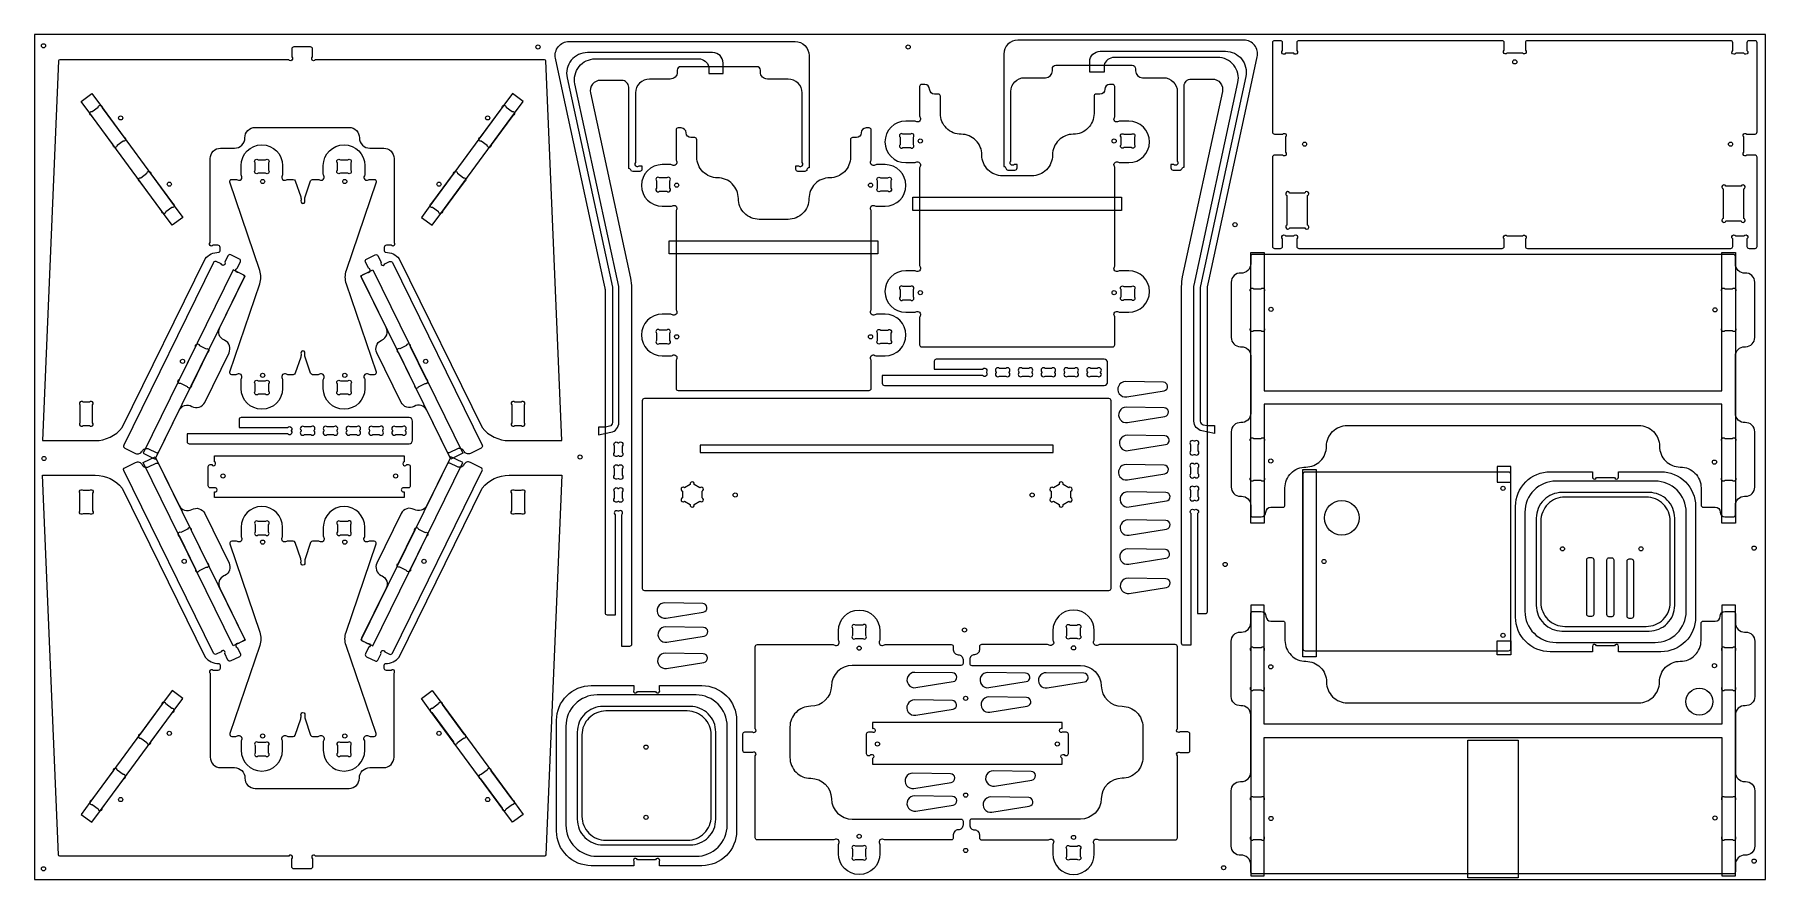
# Model space of a CAD drawing. Header units: millimetres. Extents: x 0 to 2500, y 0 to 1220.
import ezdxf

# ---------------------------------------------------------------- set-up
doc = ezdxf.new("R2010")
doc.units = ezdxf.units.MM
doc.header["$MEASUREMENT"] = 0
for name, color, linetype, true_color in [('pin', 6, 'Continuous', 0xff00ff), ('Pocketing_19mm', 7, 'Continuous', 0x07ff99), ('Pocketing_9mm', 5, 'Continuous', 0x0000ff), ('Profile Inside', 30, 'Continuous', 0xff7f00), ('Profile outside', 7, 'Continuous', 0x000000)]:
    doc.layers.add(name, color=color, linetype=linetype, true_color=true_color)
doc.layers.add('Stock(2500x1250)', color=1, linetype='Continuous', lineweight=0, true_color=0xff0000)

msp = doc.modelspace()

# ---------------------------------------------------------------- linework, layer by layer
at = {"layer": 'pin'}
for centre in [(12.8, 1203.9), (727.2, 1202.2), (1261.8, 1202.2), (2138, 1180.6), (124.2, 1099.7), (654.4, 1099.7), (1279.3, 1066.4), (1559.3, 1066.4), (1834.4, 1061.8), (2449.7, 1061.8), (194.5, 1004), (329.3, 1007.9), (448, 1007.9), (584.1, 1004), (927.5, 1002.6), (1207.5, 1002.6), (1733.9, 945.5), (1279.3, 847.4), (1559.3, 847.4), (1785.8, 823.2), (2427.3, 822.5), (927.5, 783.6), (1207.5, 783.6), (213.7, 748.1), (564.9, 748.1), (329.3, 727.9), (448, 727.9), (13.6, 607.8), (787.9, 610), (1785.6, 604.2), (2426.4, 602.6), (272, 582.6), (521.4, 582.6), (1012, 555.1), (1440.9, 555.1), (2121, 564.8), (329.3, 487.1), (448, 487.1), (2206.9, 477.4), (2320.4, 477.4), (2483.7, 478.4), (216.1, 459.3), (562.5, 459.3), (1719.7, 454.8), (1862.5, 459.1), (1343.2, 360.2), (2121, 352.4), (1191, 333.9), (1500.7, 334.3), (1785.6, 307), (2426.4, 308.6), (1344.8, 261.5), (194.5, 211), (329.3, 207.1), (448, 207.1), (584.1, 211), (883.2, 191), (1217.4, 195.6), (1477.2, 195.6), (124.2, 115.3), (654.4, 115.3), (1344.8, 121.7), (883.2, 89.5), (1785.8, 88), (2427.3, 88.7), (1191, 62.2), (1500.7, 60.6), (1344.8, 41.8), (2483.7, 26.4), (12.8, 15.3), (1717.5, 16.8)]:
    msp.add_circle(centre, 3, dxfattribs=at)
at = {"layer": 'Pocketing_19mm', "linetype": 'Continuous', "lineweight": 15}
for points in [[(91.7, 1115.4, -1), (97.6, 1114.5), (128.9, 1072, -1), (128, 1066.1), (119.3, 1059.7, -1), (113.4, 1060.6), (82.1, 1103.1, -1), (83, 1109)], [(677.8, 1117.9, -0.414214), (681.2, 1115.4), (689.9, 1109, -1), (690.8, 1103.1), (659.5, 1060.6, -1), (653.6, 1059.7), (644.9, 1066.1, -1), (644, 1072), (675.3, 1114.5, -0.414214)], [(1269.3, 1071.8, 1), (1265, 1076.1), (1254.3, 1076.1, 1), (1250, 1071.8), (1250, 1061, 1), (1254.3, 1056.8), (1265, 1056.8, 1), (1269.3, 1061)], [(1569.3, 1061), (1569.3, 1071.8, -1), (1573.5, 1076.1), (1584.3, 1076.1, -1), (1588.5, 1071.8), (1588.5, 1061, -1), (1584.3, 1056.8), (1573.5, 1056.8, -1)], [(337.9, 1034.9), (337.9, 1024.1, -1), (333.6, 1019.9), (322.9, 1019.9, -1), (318.6, 1024.1), (318.6, 1034.9, -1), (322.9, 1039.1), (333.6, 1039.1, -1)], [(452.3, 1019.9), (441.6, 1019.9, -1), (437.3, 1024.1), (437.3, 1034.9, -1), (441.6, 1039.1), (452.3, 1039.1, -1), (456.6, 1034.9), (456.6, 1024.1, -1)], [(189.7, 964, -1), (183.7, 965), (152.5, 1007.5, -1), (153.4, 1013.4), (162, 1019.8, -1), (168, 1018.9), (199.2, 976.4, -1), (198.3, 970.4)], [(574.6, 970.4, -1), (573.7, 976.4), (604.9, 1018.9, -1), (610.9, 1019.8), (619.5, 1013.4, -1), (620.4, 1007.5), (589.2, 965, -1), (583.2, 964)], [(917.5, 1008.9, 1), (913.3, 1013.2), (902.5, 1013.2, 1), (898.3, 1008.9), (898.3, 998.2, 1), (902.5, 993.9), (913.3, 993.9, 1), (917.5, 998.2)], [(1217.5, 998.2), (1217.5, 1008.9, -1), (1221.8, 1013.2), (1232.5, 1013.2, -1), (1236.8, 1008.9), (1236.8, 998.2, -1), (1232.5, 993.9), (1221.8, 993.9, -1)], [(2469, 997.3, 1.544296), (2464.9, 1000.9), (2443.1, 1000.9, 1.544296), (2439, 997.3), (2439, 954.5, 1.544296), (2443.1, 950.9), (2464.9, 950.9, 1.544296), (2469, 954.5)], [(1838.8, 987.6, 1.544296), (1834.6, 991.2), (1812.9, 991.2, 1.544296), (1808.8, 987.6), (1808.8, 944.8, 1.544296), (1812.9, 941.2), (1834.6, 941.2, 1.544296), (1838.8, 944.8)], [(1269.3, 851.9, 1), (1265, 856.1), (1254.3, 856.1, 1), (1250, 851.9), (1250, 841.1, 1), (1254.3, 836.9), (1265, 836.9, 1), (1269.3, 841.1)], [(1569.3, 841.1), (1569.3, 851.9, -1), (1573.5, 856.1), (1584.3, 856.1, -1), (1588.5, 851.9), (1588.5, 841.1, -1), (1584.3, 836.9), (1573.5, 836.9, -1)], [(1771.6, 853, -1), (1775.8, 848.8), (1775.8, 796.3, -1), (1771.6, 792), (1760.8, 792, -0.999711), (1756.6, 796.3), (1756.6, 796.3), (1756.6, 848.8), (1756.6, 848.8, -0.999711), (1760.8, 853)], [(2452.4, 853, -0.999711), (2456.6, 848.8), (2456.6, 848.8), (2456.6, 796.3), (2456.6, 796.3, -0.999711), (2452.4, 792), (2441.6, 792, -1), (2437.3, 796.3), (2437.3, 848.8, -1), (2441.6, 853)], [(917.5, 789, 1), (913.3, 793.3), (902.5, 793.3, 1), (898.3, 789), (898.3, 778.3, 1), (902.5, 774), (913.3, 774, 1), (917.5, 778.3)], [(1217.5, 778.3), (1217.5, 789, -1), (1221.8, 793.3), (1232.5, 793.3, -1), (1236.8, 789), (1236.8, 778.3, -1), (1232.5, 774), (1221.8, 774, -1)], [(247.7, 766.4, -1), (249.6, 760.8), (226.4, 713.4, -1), (220.7, 711.5), (211, 716.2, -1), (209.1, 721.9), (232.3, 769.3, -1), (238, 771.2)], [(527.5, 766.4, 1), (525.6, 760.8), (548.8, 713.4, 1), (554.5, 711.5), (564.2, 716.2, 1), (566.1, 721.9), (542.9, 769.3, 1), (537.2, 771.2)], [(1407.8, 731.8), (1407.8, 732.9, 1), (1402.9, 737.8), (1393.8, 737.8, 1), (1388.8, 732.9), (1388.8, 731.8, 1), (1393.8, 726.8), (1402.9, 726.8, 1)], [(1435.9, 737.8), (1426.8, 737.8, 1), (1421.8, 732.9), (1421.8, 731.8, 1), (1426.8, 726.8), (1435.9, 726.8, 1), (1440.8, 731.8), (1440.8, 732.9, 1)], [(1459.8, 737.8, 1), (1454.8, 732.9), (1454.8, 731.8, 1), (1459.8, 726.8), (1468.9, 726.8, 1), (1473.8, 731.8), (1473.8, 732.9, 1), (1468.9, 737.8)], [(1501.9, 737.8), (1492.8, 737.8, 1), (1487.8, 732.9), (1487.8, 731.8, 1), (1492.8, 726.8), (1501.9, 726.8, 1), (1506.8, 731.8), (1506.8, 732.9, 1)], [(1534.9, 737.8), (1525.8, 737.8, 1), (1520.8, 732.9), (1520.8, 731.8, 1), (1525.8, 726.8), (1534.9, 726.8, 1), (1539.8, 731.8), (1539.8, 732.9, 1)], [(322.9, 719.9), (333.6, 719.9, -1), (337.9, 715.6), (337.9, 704.9, -1), (333.6, 700.6), (322.9, 700.6, -1), (318.6, 704.9), (318.6, 715.6, -1)], [(437.3, 704.9), (437.3, 715.6, -1), (441.6, 719.9), (452.3, 719.9, -1), (456.6, 715.6), (456.6, 704.9, -1), (452.3, 700.6), (441.6, 700.6, -1)], [(389.7, 642.5), (398.8, 642.5, 1), (403.8, 647.5), (403.8, 648.6, 1), (398.8, 653.5), (389.7, 653.5, 1), (384.8, 648.6), (384.8, 647.5, 1)], [(436.8, 647.5), (436.8, 648.6, 1), (431.8, 653.5), (422.7, 653.5, 1), (417.8, 648.6), (417.8, 647.5, 1), (422.7, 642.5), (431.8, 642.5, 1)], [(464.8, 642.5, 1), (469.8, 647.5), (469.8, 648.6, 1), (464.8, 653.5), (455.7, 653.5, 1), (450.8, 648.6), (450.8, 647.5, 1), (455.7, 642.5)], [(502.8, 647.5), (502.8, 648.6, 1), (497.8, 653.5), (488.7, 653.5, 1), (483.8, 648.6), (483.8, 647.5, 1), (488.7, 642.5), (497.8, 642.5, 1)], [(530.8, 642.5, 1), (535.8, 647.5), (535.8, 648.6, 1), (530.8, 653.5), (521.7, 653.5, 1), (516.8, 648.6), (516.8, 647.5, 1), (521.7, 642.5)], [(842.7, 611.7, -1), (837.8, 616.7), (837.8, 625.8, -1), (842.7, 630.7), (843.8, 630.7, -1), (848.8, 625.8), (848.8, 616.7, -1), (843.8, 611.7)], [(1675.8, 613.7, 1), (1680.7, 618.7), (1680.7, 627.8, 1), (1675.8, 632.7), (1674.7, 632.7, 1), (1669.7, 627.8), (1669.7, 618.7, 1), (1674.7, 613.7)], [(1771.6, 636.9, -1), (1775.8, 632.7), (1775.8, 580.2, -1), (1771.6, 575.9), (1760.8, 575.9, -0.999711), (1756.6, 580.2), (1756.6, 580.2), (1756.6, 632.7), (1756.6, 632.7, -0.999711), (1760.8, 636.9)], [(2452.4, 636.9, -0.999711), (2456.6, 632.7), (2456.6, 632.7), (2456.6, 580.2), (2456.6, 580.2, -0.999711), (2452.3, 575.9), (2441.6, 575.9, -1), (2437.3, 580.2), (2437.3, 632.7, -1), (2441.6, 636.9)], [(1674.7, 580.7), (1675.8, 580.7, 1), (1680.7, 585.7), (1680.7, 594.8, 1), (1675.8, 599.7), (1674.7, 599.7, 1), (1669.7, 594.8), (1669.7, 585.7, 1)], [(843.8, 578.7), (842.7, 578.7, -1), (837.8, 583.7), (837.8, 592.8, -1), (842.7, 597.7), (843.8, 597.7, -1), (848.8, 592.8), (848.8, 583.7, -1)], [(842.7, 545.7, -1), (837.8, 550.7), (837.8, 559.8, -1), (842.7, 564.7), (843.8, 564.7, -1), (848.8, 559.8), (848.8, 550.7, -1), (843.8, 545.7)], [(961.1, 546, 1.248323), (964, 551), (964, 560.6, 1.248323), (961.1, 565.6), (952.8, 570.4, 1.248323), (947, 570.4), (938.7, 565.6, 1.248323), (935.8, 560.6), (935.8, 551, 1.248323), (938.7, 546), (947, 541.2, 1.248323), (952.8, 541.2)], [(1471.5, 565.6, 1.248323), (1468.5, 560.6), (1468.5, 551, 1.248323), (1471.5, 546), (1479.7, 541.2, 1.248323), (1485.6, 541.2), (1493.8, 546, 1.248323), (1496.8, 551), (1496.8, 560.6, 1.248323), (1493.8, 565.6), (1485.6, 570.4, 1.248323), (1479.7, 570.4)], [(1675.8, 547.7, 1), (1680.7, 552.7), (1680.7, 561.8, 1), (1675.8, 566.7), (1674.7, 566.7, 1), (1669.7, 561.8), (1669.7, 552.7, 1), (1674.7, 547.7)], [(247.7, 450.9, 1), (249.6, 456.6), (226.4, 504, 1), (220.7, 505.9), (211, 501.2, 1), (209.1, 495.5), (232.3, 448.1, 1), (238, 446.2)], [(322.9, 497.5), (333.6, 497.5, 1), (337.9, 501.7), (337.9, 512.5, 1), (333.6, 516.8), (322.9, 516.8, 1), (318.6, 512.5), (318.6, 501.7, 1)], [(437.3, 512.5), (437.3, 501.7, 1), (441.6, 497.5), (452.3, 497.5, 1), (456.6, 501.7), (456.6, 512.5, 1), (452.3, 516.8), (441.6, 516.8, 1)], [(527.5, 450.9, -1), (525.6, 456.6), (548.8, 504, -1), (554.5, 505.9), (564.2, 501.2, -1), (566.1, 495.5), (542.9, 448.1, -1), (537.2, 446.2)], [(1196.4, 367.2), (1185.6, 367.2, 1), (1181.4, 363), (1181.4, 352.2, 1), (1185.6, 348), (1196.4, 348, 1), (1200.6, 352.2), (1200.6, 363, 1)], [(1495.4, 367.2), (1506.1, 367.2, -1), (1510.4, 363), (1510.4, 352.2, -1), (1506.1, 348), (1495.4, 348, -1), (1491.1, 352.2), (1491.1, 363, -1)], [(1771.6, 273.6, 1), (1775.8, 277.8), (1775.8, 330.3, 1), (1771.6, 334.6), (1760.8, 334.6, 0.999711), (1756.6, 330.3), (1756.6, 330.3), (1756.6, 277.8), (1756.6, 277.8, 0.999711), (1760.8, 273.6)], [(2452.4, 273.6, 0.999711), (2456.6, 277.8), (2456.6, 277.8), (2456.6, 330.3), (2456.6, 330.3, 0.999711), (2452.3, 334.6), (2441.6, 334.6, 1), (2437.3, 330.3), (2437.3, 277.8, 1), (2441.6, 273.6)], [(189.7, 253.3, 1), (183.7, 252.4), (152.5, 209.9, 1), (153.4, 204), (162, 197.6, 1), (168, 198.5), (199.2, 241, 1), (198.3, 246.9)], [(574.6, 246.9, 1), (573.7, 241), (604.9, 198.5, 1), (610.9, 197.6), (619.5, 204, 1), (620.4, 209.9), (589.2, 252.4, 1), (583.2, 253.3)], [(337.9, 182.5), (337.9, 193.3, 1), (333.6, 197.5), (322.9, 197.5, 1), (318.6, 193.3), (318.6, 182.5, 1), (322.9, 178.2), (333.6, 178.2, 1)], [(452.3, 197.5), (441.6, 197.5, 1), (437.3, 193.3), (437.3, 182.5, 1), (441.6, 178.2), (452.3, 178.2, 1), (456.6, 182.5), (456.6, 193.3, 1)], [(91.7, 102, 1), (97.6, 102.9), (128.9, 145.4, 1), (128, 151.3), (119.3, 157.7, 1), (113.4, 156.8), (82.1, 114.3, 1), (83, 108.3)], [(677.8, 99.4, 0.414214), (681.2, 102), (689.9, 108.3, 1), (690.8, 114.3), (659.5, 156.8, 1), (653.6, 157.7), (644.9, 151.3, 1), (644, 145.4), (675.3, 102.9, 0.414214)], [(1771.6, 57.5, 1), (1775.8, 61.7), (1775.8, 114.2, 1), (1771.6, 118.5), (1760.8, 118.5, 0.999711), (1756.6, 114.2), (1756.6, 114.2), (1756.6, 61.7), (1756.6, 61.7, 0.999711), (1760.8, 57.5)], [(2452.4, 57.5, 0.999711), (2456.6, 61.7), (2456.6, 61.7), (2456.6, 114.2), (2456.6, 114.2, 0.999711), (2452.4, 118.5), (2441.6, 118.5, 1), (2437.3, 114.2), (2437.3, 61.7, 1), (2441.6, 57.5)], [(1181.4, 43.8), (1181.4, 33, 1), (1185.6, 28.7), (1196.4, 28.7, 1), (1200.6, 33), (1200.6, 43.8, 1), (1196.4, 48), (1185.6, 48, 1)], [(1510.4, 43.8), (1510.4, 33, -1), (1506.1, 28.7), (1495.4, 28.7, -1), (1491.1, 33), (1491.1, 43.8, -1), (1495.4, 48), (1506.1, 48, -1)]]:
    msp.add_lwpolyline(points, format="xyb", close=True, dxfattribs=at)
for centre, radius in [((1888.1, 522.1), 25), ((2404.6, 256.7), 19.5)]:
    msp.add_circle(centre, radius, dxfattribs=at)
at = {"layer": 'Pocketing_9mm'}
for points in [[(824.4, 653.3), (814.4, 653.3), (814.4, 642.1), (832.4, 645.7, 0.3571), (843.9, 659.8), (843.9, 854.1, 0.05329), (843.7, 856.2), (780.5, 1148.7, -0.478056), (809.8, 1185), (959.2, 1185, -0.34427), (973.8, 1173.7), (973.8, 1163.7), (994.4, 1163.7), (994.4, 1173.7), (994.4, 1179, 0.414181), (979.4, 1194), (798.5, 1194, 0.478047), (769.1, 1157.7), (834.5, 855.3, -0.053283), (834.7, 853.2), (834.7, 659.8, -0.3571), (830.4, 654.5)], [(1694.1, 655.3), (1704.1, 655.3), (1704.1, 644.1), (1686.1, 647.7, -0.3571), (1674.6, 661.8), (1674.6, 856.1, -0.05329), (1674.8, 858.2), (1738.1, 1150.7, 0.478056), (1708.7, 1187), (1559.3, 1187, 0.34427), (1544.8, 1175.7), (1544.8, 1165.7), (1524.1, 1165.7), (1524.1, 1175.7), (1524.1, 1181, -0.414181), (1539.1, 1196), (1720.1, 1196, -0.478047), (1749.4, 1159.7), (1684, 857.3, 0.053283), (1683.8, 855.2), (1683.8, 661.8, 0.3571), (1688.1, 656.5)], [(2362.5, 458.7), (2362.5, 517.5, 0.414214), (2327.9, 552.1), (2210.2, 552.1, 0.414214), (2175.7, 517.5), (2175.7, 399.9, 0.414214), (2210.2, 365.3), (2327.9, 365.3, 0.414214), (2362.5, 399.9)], [(2362.5, 458.7), (2362.5, 517.5, 0.414214), (2327.9, 552.1), (2210.2, 552.1, 0.414214), (2175.7, 517.5), (2175.7, 399.9, 0.414214), (2210.2, 365.3), (2327.9, 365.3, 0.414214), (2362.5, 399.9)], [(977.3, 149.8), (977.3, 208.6, 0.414214), (942.8, 243.2), (825.1, 243.2, 0.414214), (790.6, 208.6), (790.6, 91, 0.414214), (825.1, 56.4), (942.8, 56.4, 0.414214), (977.3, 91)]]:
    msp.add_lwpolyline(points, format="xyb", close=True, dxfattribs=at)
for points in [[(95.1, 1117.9), (201.7, 972.9), (214.2, 956), (198.7, 944.6), (186.2, 961.5), (79.6, 1106.5), (67.2, 1123.5), (82.7, 1134.9)], [(677.8, 1117.9), (571.1, 972.9), (558.7, 956), (574.2, 944.6), (586.7, 961.5), (693.3, 1106.5), (705.7, 1123.5), (690.2, 1134.9)], [(2437.3, 705.5), (2437.3, 905.5), (2456.6, 905.5), (2456.6, 514.5), (2437.3, 514.5), (2437.3, 686.3), (1775.8, 686.3), (1775.8, 514.5), (1756.6, 514.5), (1756.6, 905.5), (1775.8, 905.5), (1775.8, 705.5)], [(286.8, 880.2), (156.8, 615.5), (174.1, 607), (304.1, 871.7)], [(488.4, 880.2), (618.4, 615.5), (601.1, 607), (471.1, 871.7)], [(961.3, 616.6), (1471.3, 616.6), (1471.3, 627.2), (961.3, 627.2)], [(286.8, 337.2), (156.8, 601.9), (174.1, 610.4), (304.1, 345.7)], [(488.4, 337.2), (618.4, 601.9), (601.1, 610.4), (471.1, 345.7)], [(1832.1, 321.6), (1832.1, 592.1), (1851.3, 592.1), (1851.3, 321.6)], [(2112.8, 573.8), (2132.1, 573.8), (2132.1, 596.5), (2112.8, 596.5)], [(2437.3, 205), (2437.3, 5), (2456.6, 5), (2456.6, 396), (2437.3, 396), (2437.3, 224.2), (1775.8, 224.2), (1775.8, 396), (1756.6, 396), (1756.6, 5), (1775.8, 5), (1775.8, 205)], [(2112.8, 344.5), (2132.1, 344.5), (2132.1, 324.4), (2112.8, 324.4)], [(95.1, 99.4), (201.7, 244.4), (214.2, 261.4), (198.7, 272.8), (186.2, 255.8), (79.6, 110.8), (67.2, 93.9), (82.7, 82.5)], [(677.8, 99.4), (571.1, 244.4), (558.7, 261.4), (574.2, 272.8), (586.7, 255.8), (693.3, 110.8), (705.7, 93.9), (690.2, 82.5)]]:
    msp.add_lwpolyline(points, close=True, dxfattribs=at)
at = {"layer": 'Pocketing_9mm', "linetype": 'Continuous', "lineweight": 15}
for points in [[(1570, 966), (1268.6, 966), (1268.6, 985.3), (1570, 985.3)], [(1218.2, 903.2), (916.8, 903.2), (916.8, 922.4), (1218.2, 922.4)], [(2143.1, 201.2), (2143.1, 2), (2070.1, 2), (2070.1, 201.2)]]:
    msp.add_lwpolyline(points, close=True, dxfattribs=at)
for points in [[(79.4, 655.4, 1.002289), (83.8, 659.5), (83.8, 685.2, 1.002289), (79.4, 689.3), (69.9, 689.3, 1.002289), (65.5, 685.2), (65.5, 659.5, 1.002289), (69.9, 655.4)], [(703, 655.4, 1.002289), (707.4, 659.5), (707.4, 685.2, 1.002289), (703, 689.3), (693.5, 689.3, 1.002289), (689.1, 685.2), (689.1, 659.5, 1.002289), (693.5, 655.4)], [(2340.6, 342.2, 0.414214), (2385.6, 387.2), (2385.6, 530.2, 0.414214), (2340.6, 575.2), (2197.6, 575.2, 0.414214), (2152.6, 530.2), (2152.6, 387.2, 0.414214), (2197.6, 342.2)], [(2340.6, 342.2, 0.414214), (2385.6, 387.2), (2385.6, 530.2, 0.414214), (2340.6, 575.2), (2197.6, 575.2, 0.414214), (2152.6, 530.2), (2152.6, 387.2, 0.414214), (2197.6, 342.2)], [(79.4, 561.9, -1.002289), (83.8, 557.8), (83.8, 532.2, -1.002289), (79.4, 528.1), (69.9, 528.1, -1.002289), (65.5, 532.2), (65.5, 557.8, -1.002289), (69.9, 561.9)], [(703, 561.9, -1.002289), (707.4, 557.8), (707.4, 532.2, -1.002289), (703, 528.1), (693.5, 528.1, -1.002289), (689.1, 532.2), (689.1, 557.8, -1.002289), (693.5, 561.9)], [(955.4, 33.3, 0.414214), (1000.4, 78.3), (1000.4, 221.3, 0.414214), (955.4, 266.3), (812.4, 266.3, 0.414214), (767.4, 221.3), (767.4, 78.3, 0.414214), (812.4, 33.3)]]:
    msp.add_lwpolyline(points, format="xyb", close=True, dxfattribs=at)
at = {"layer": 'Profile Inside', "linetype": 'Continuous', "lineweight": 15}
for points in [[(2369.1, 521.7, 0.414214), (2332.1, 558.7), (2206.1, 558.7, 0.414214), (2169.1, 521.7), (2169.1, 395.7, 0.414214), (2206.1, 358.7), (2332.1, 358.7, 0.414214), (2369.1, 395.7)], [(2369.1, 521.7, 0.414214), (2332.1, 558.7), (2206.1, 558.7, 0.414214), (2169.1, 521.7), (2169.1, 395.7, 0.414214), (2206.1, 358.7), (2332.1, 358.7, 0.414214), (2369.1, 395.7)], [(983.9, 212.8, 0.414214), (946.9, 249.8), (820.9, 249.8, 0.414214), (783.9, 212.8), (783.9, 86.8, 0.414214), (820.9, 49.8), (946.9, 49.8, 0.414214), (983.9, 86.8)]]:
    msp.add_lwpolyline(points, format="xyb", close=True, dxfattribs=at)
at = {"layer": 'Profile outside', "linetype": 'Continuous', "lineweight": 15}
for points in [[(371.4, 1199.2), (371.4, 1187.7, -1.219414), (367.1, 1183.7), (36.4, 1183.7, 0.362465), (34.5, 1182), (11.4, 633.7), (87.4, 633.7, 0.228041), (126.5, 652.5), (246.2, 896.3, -0.228502), (265.8, 905.7, 0.420593), (267.8, 907.7), (267.8, 912.7, 0.414214), (264.8, 915.7), (258, 915.7, -1.073986), (253.7, 919.8), (253.7, 1041, -0.414214), (268.7, 1056), (288.7, 1056, 0.414214), (303.7, 1071, -0.414214), (318.7, 1086), (454.2, 1086, -0.414214), (469.2, 1071, 0.414214), (484.2, 1056), (504.2, 1056, -0.414214), (519.2, 1041), (519.2, 919.8, -1.073986), (514.9, 915.7), (508.1, 915.7, 0.414214), (505.1, 912.7), (505.1, 907.7, 0.420593), (507.1, 905.7, -0.228502), (526.7, 896.3), (646.4, 652.5, 0.228041), (685.5, 633.7), (761.4, 633.7), (738.4, 1182, 0.362465), (736.4, 1183.7), (405.7, 1183.7, -1.219414), (401.4, 1187.7), (401.4, 1199.2, 0.414214), (398.4, 1202.2), (374.4, 1202.2, 0.414214)], [(1043.4, 1173.7), (994.4, 1173.7), (973.8, 1173.7), (933.2, 1173.7, 0.414214), (928.2, 1168.7), (928.2, 1165.8, -0.414214), (918.2, 1155.8), (888.1, 1155.8, 0.414214), (868.1, 1135.8), (868.1, 1035.3, 1), (873, 1030.4), (877.1, 1030.4), (877.1, 1025.4, -0.414214), (874.1, 1022.4), (864, 1022.4, -0.324835), (861.1, 1024.5, 0.345227), (858.1, 1026.5), (858.1, 1143.9, 0.414214), (848.1, 1153.9), (817.5, 1153.9, 0.478047), (802.9, 1135.7), (860.7, 868.2, -0.053283), (862.2, 854.3), (862.2, 339.5, -0.414736), (859.2, 336.5), (848, 336.5), (848, 526.3, 1), (843.5, 531.7), (843, 531.7, 1), (838.6, 526.3), (838.6, 381.8), (827.4, 381.8, -0.414214), (824.4, 384.8), (824.4, 644.1), (824.4, 653.3), (824.4, 851.6, 0.052331), (824.2, 853.7), (822.4, 862.3), (763.1, 1136.4), (752.4, 1185.8, -0.478376), (772, 1210), (1098.6, 1210, -0.414214), (1118.6, 1190), (1118.6, 1027.6, 0.373361), (1115.6, 1025, -0.376493), (1112.6, 1022.4), (1102.6, 1022.4, -0.414214), (1099.6, 1025.4), (1099.6, 1030.4), (1103.6, 1030.4, 1), (1108.6, 1035.3), (1108.6, 1135.8, 0.414214), (1088.6, 1155.8), (1058.4, 1155.8, -0.414214), (1048.4, 1165.8), (1048.4, 1168.7, 0.414214)], [(1475.1, 1175.7), (1524.1, 1175.7), (1544.8, 1175.7), (1585.3, 1175.7, -0.414214), (1590.3, 1170.7), (1590.3, 1167.8, 0.414214), (1600.3, 1157.8), (1630.5, 1157.8, -0.414214), (1650.5, 1137.8), (1650.5, 1037.3, -1), (1645.5, 1032.4), (1641.4, 1032.4), (1641.4, 1027.4, 0.414214), (1644.4, 1024.4), (1654.5, 1024.4, 0.324835), (1657.4, 1026.5, -0.345227), (1660.5, 1028.5), (1660.5, 1145.9, -0.414214), (1670.5, 1155.9), (1701, 1155.9, -0.478047), (1715.7, 1137.7), (1657.8, 870.2, 0.053283), (1656.3, 856.3), (1656.3, 341.5, 0.414736), (1659.3, 338.5), (1670.5, 338.5), (1670.5, 528.3, -1), (1675, 533.7), (1675.5, 533.7, -1), (1679.9, 528.3), (1679.9, 383.8), (1691.1, 383.8, 0.414214), (1694.1, 386.8), (1694.1, 646.1), (1694.1, 655.3), (1694.1, 853.6, -0.052331), (1694.3, 855.7), (1696.1, 864.3), (1755.4, 1138.4), (1766.1, 1187.8, 0.478376), (1746.6, 1212), (1420, 1212, 0.414214), (1400, 1192), (1400, 1029.6, -0.373361), (1402.9, 1027, 0.376493), (1405.9, 1024.4), (1416, 1024.4, 0.414214), (1419, 1027.4), (1419, 1032.4), (1414.9, 1032.4, -1), (1410, 1037.3), (1410, 1137.8, -0.414214), (1430, 1157.8), (1460.1, 1157.8, 0.414214), (1470.1, 1167.8), (1470.1, 1170.7, -0.414214)], [(1791, 911.2), (1799.6, 911.2, 0.414214), (1802.6, 914.2), (1802.6, 925.3, -1.28398), (1807, 929.2), (1818.8, 929.2, -1.28398), (1823.1, 925.3), (1823.1, 914.2, 0.414214), (1826.1, 911.2), (2119.8, 911.2, 0.414214), (2122.8, 914.2), (2122.8, 924.9, -1.111986), (2127, 929.2), (2149.1, 929.2, -1.111986), (2153.3, 924.9), (2153.3, 914.2, 0.414214), (2156.3, 911.2), (2449.9, 911.2, 0.414214), (2452.9, 914.2), (2452.9, 925.3, -1.28398), (2457.2, 929.2), (2469, 929.2, -1.28398), (2473.4, 925.3), (2473.4, 914.2, 0.414214), (2476.4, 911.2), (2485, 911.2, 0.414214), (2488, 914.2), (2488, 1042.9, 0.414214), (2485, 1045.9), (2473.2, 1045.9, -1.112008), (2469, 1050.1), (2469, 1072.2, -1.112008), (2473.2, 1076.4), (2485, 1076.4, 0.414214), (2488, 1079.4), (2488, 1208.2, 0.414214), (2485, 1211.2), (2476.4, 1211.2, 0.414214), (2473.4, 1208.2), (2473.4, 1197, -1.28398), (2469, 1193.2), (2457.2, 1193.2, -1.28398), (2452.9, 1197), (2452.9, 1208.2, 0.414214), (2449.9, 1211.2), (2156.3, 1211.2, 0.414214), (2153.3, 1208.2), (2153.3, 1197.4, -1.111986), (2149.1, 1193.2), (2127, 1193.2, -1.111986), (2122.8, 1197.4), (2122.8, 1208.2, 0.414214), (2119.8, 1211.2), (1826.1, 1211.2, 0.414214), (1823.1, 1208.2), (1823.1, 1197, -1.28398), (1818.8, 1193.2), (1807, 1193.2, -1.28398), (1802.6, 1197), (1802.6, 1208.2, 0.414214), (1799.6, 1211.2), (1791, 1211.2, 0.414214), (1788, 1208.2), (1788, 1079.4, 0.414214), (1791, 1076.4), (1802.8, 1076.4, -1.112008), (1807, 1072.2), (1807, 1050.1, -1.112008), (1802.8, 1045.9), (1791, 1045.9, 0.414214), (1788, 1042.9), (1788, 914.2, 0.414214)], [(1560.3, 985.3), (1560.3, 1027.5, 0.137871), (1559.7, 1029.7, -0.786918), (1565.6, 1035.7, 0.137871), (1567.9, 1035.1), (1580.3, 1035.1, 1), (1580.3, 1095.1), (1567.9, 1095.1, 0.137871), (1565.6, 1094.4, -0.786918), (1559.7, 1100.4, 0.137871), (1560.3, 1102.6), (1560.3, 1145.1, 0.414214), (1557.3, 1148.1), (1552.8, 1148.1, 0.414213), (1545.8, 1141.1, -0.414213), (1538.8, 1134.1), (1533.3, 1134.1, 0.414214), (1530.3, 1131.1), (1530.3, 1106.1, -0.414214), (1500.3, 1076.1, 0.414353), (1470.3, 1046.1, -0.414353), (1440.3, 1016), (1398.3, 1016, -0.414353), (1368.3, 1046.1, 0.414353), (1338.3, 1076.1, -0.414214), (1308.3, 1106.1), (1308.3, 1131.1, 0.414214), (1305.3, 1134.1), (1299.8, 1134.1, -0.414213), (1292.8, 1141.1, 0.414213), (1285.8, 1148.1), (1281.3, 1148.1, 0.414214), (1278.3, 1145.1), (1278.3, 1102.6, 0.137871), (1278.9, 1100.4, -0.786918), (1273, 1094.4, 0.137871), (1270.7, 1095.1), (1258.3, 1095.1, 1), (1258.3, 1035.1), (1270.7, 1035.1, 0.137871), (1273, 1035.7, -0.786918), (1278.9, 1029.7, 0.137871), (1278.3, 1027.5), (1278.3, 985.3), (1278.3, 966), (1278.3, 886.6, 0.137871), (1278.9, 884.4, -0.786918), (1273, 878.4, 0.137871), (1270.7, 879), (1258.3, 879, 1), (1258.3, 819), (1270.7, 819, 0.137871), (1273, 819.7, -0.786918), (1278.9, 813.7, 0.137871), (1278.3, 811.5), (1278.3, 772, 0.414214), (1281.3, 769), (1557.3, 769, 0.414214), (1560.3, 772), (1560.3, 811.5, 0.137871), (1559.7, 813.7, -0.786918), (1565.6, 819.7, 0.137871), (1567.9, 819), (1580.3, 819, 1), (1580.3, 879), (1567.9, 879, 0.137871), (1565.6, 878.4, -0.786918), (1559.7, 884.4, 0.137871), (1560.3, 886.6), (1560.3, 966)], [(1208.5, 922.4), (1208.5, 964.6, 0.137871), (1207.9, 966.9, -0.786918), (1213.8, 972.8, 0.137871), (1216.1, 972.2), (1228.5, 972.2, 1), (1228.5, 1032.2), (1216.1, 1032.2, 0.137871), (1213.8, 1031.6, -0.786918), (1207.9, 1037.5, 0.137871), (1208.5, 1039.8), (1208.5, 1082.2, 0.414214), (1205.5, 1085.2), (1201, 1085.2, 0.414213), (1194, 1078.2, -0.414213), (1187, 1071.2), (1181.5, 1071.2, 0.414214), (1178.5, 1068.2), (1178.5, 1043.2, -0.414214), (1148.5, 1013.2, 0.414353), (1118.5, 983.2, -0.414353), (1088.5, 953.2), (1046.5, 953.2, -0.414353), (1016.5, 983.2, 0.414353), (986.5, 1013.2, -0.414214), (956.5, 1043.2), (956.5, 1068.2, 0.414214), (953.5, 1071.2), (948, 1071.2, -0.414213), (941, 1078.2, 0.414213), (934, 1085.2), (929.5, 1085.2, 0.414214), (926.5, 1082.2), (926.5, 1039.8, 0.137871), (927.2, 1037.5, -0.786918), (921.2, 1031.6, 0.137871), (918.9, 1032.2), (906.5, 1032.2, 1), (906.5, 972.2), (918.9, 972.2, 0.137871), (921.2, 972.8, -0.786918), (927.2, 966.9, 0.137871), (926.5, 964.6), (926.5, 922.4), (926.5, 903.2), (926.5, 823.7, 0.137871), (927.2, 821.5, -0.786918), (921.2, 815.5, 0.137871), (918.9, 816.2), (906.5, 816.2, 1), (906.5, 756.2), (918.9, 756.2, 0.137871), (921.2, 756.8, -0.786918), (927.2, 750.8, 0.137871), (926.5, 748.6), (926.5, 709.2, 0.414214), (929.5, 706.2), (1205.5, 706.2, 0.414214), (1208.5, 709.2), (1208.5, 748.6, 0.137871), (1207.9, 750.8, -0.786918), (1213.8, 756.8, 0.137871), (1216.1, 756.2), (1228.5, 756.2, 1), (1228.5, 816.2), (1216.1, 816.2, 0.137871), (1213.8, 815.5, -0.786918), (1207.9, 821.5, 0.137871), (1208.5, 823.7), (1208.5, 903.2)], [(284.8, 728.9, -0.513768), (282, 732.8), (325.3, 860.2, 0.165285), (325.3, 879.5), (282, 1006.9, -0.513768), (284.8, 1010.9), (290.7, 1010.9, -0.137871), (292.9, 1010.2, 0.786918), (298.9, 1016.2, -0.137871), (298.2, 1018.5), (298.2, 1030.9, -1), (358.2, 1030.9), (358.2, 1018.5, -0.137871), (357.6, 1016.2, 0.786918), (363.6, 1010.2, -0.137871), (365.8, 1010.9), (373.7, 1010.9, -0.321207), (376.5, 1008.8), (384.4, 985.5, -0.142721), (384.7, 979.9, 1.273524), (390.5, 979.9, -0.142721), (390.8, 985.5), (398.7, 1008.8, -0.321207), (401.5, 1010.9), (409.4, 1010.9, -0.137871), (411.6, 1010.2, 0.786918), (417.6, 1016.2, -0.137871), (417, 1018.5), (417, 1030.9, -1), (477, 1030.9), (477, 1018.5, -0.137871), (476.3, 1016.2, 0.786918), (482.3, 1010.2, -0.137871), (484.5, 1010.9), (490.4, 1010.9, -0.513768), (493.2, 1006.9), (449.9, 879.5, 0.165285), (449.9, 860.2), (493.2, 732.8, -0.513768), (490.4, 728.9), (484.5, 728.9, -0.137871), (482.3, 729.5, 0.786918), (476.3, 723.6, -0.137871), (477, 721.3), (477, 708.9, -1), (417, 708.9), (417, 721.3, -0.137871), (417.6, 723.6, 0.786918), (411.6, 729.5, -0.137871), (409.4, 728.9), (401.5, 728.9, -0.321207), (398.7, 730.9), (390.8, 754.2, -0.142721), (390.5, 759.8, 1.273524), (384.7, 759.8, -0.142721), (384.4, 754.2), (376.5, 730.9, -0.321207), (373.7, 728.9), (365.8, 728.9, -0.137871), (363.6, 729.5, 0.786918), (357.6, 723.6, -0.137871), (358.2, 721.3), (358.2, 708.9, -1), (298.2, 708.9), (298.2, 721.3, -0.137871), (298.9, 723.6, 0.786918), (292.9, 729.5, -0.137871), (290.7, 728.9)], [(179.4, 617.7), (208.7, 677.4, -0.43091), (227.2, 683.1, 0.43091), (245.7, 688.9), (280.8, 760.5, 0.414214), (274.8, 778.3), (273.4, 779, -0.414214), (267.3, 796.8), (302.8, 869, 0.414214), (301.4, 873), (294.3, 876.5, -1), (292.7, 882.5), (297.3, 891.8, 0.414214), (295.9, 895.8), (294.8, 896.4), (283.3, 902, 0.414214), (279.3, 900.6), (274.7, 891.3, -1.124545), (269.3, 888.8), (262.4, 892.2, 0.414214), (258.4, 890.8), (128.8, 627, 0.414214), (130.1, 622.9), (145.8, 615.2, 0.414214), (155.2, 618.4, -0.414214), (164.6, 621.6), (175.4, 616.3, 0.414214)], [(595.8, 617.7), (566.5, 677.4, 0.43091), (548, 683.1, -0.43091), (529.5, 688.9), (494.4, 760.5, -0.414214), (500.4, 778.3), (501.8, 779, 0.414214), (507.9, 796.8), (472.4, 869, -0.414214), (473.8, 873), (480.9, 876.5, 1), (482.5, 882.5), (477.9, 891.8, -0.414214), (479.3, 895.8), (480.4, 896.4), (491.9, 902, -0.414214), (495.9, 900.6), (500.5, 891.3, 1.124545), (505.9, 888.8), (512.8, 892.2, -0.414214), (516.8, 890.8), (646.4, 627, -0.414214), (645.1, 622.9), (629.4, 615.2, -0.414214), (620, 618.4, 0.414214), (610.6, 621.6), (599.9, 616.3, -0.414214)], [(1743.3, 553.3, -0.414214), (1756.6, 540), (1756.6, 526.5, 0.414214), (1759.6, 523.5), (1771.6, 523.5, 0.414107), (1778.6, 530.5, -0.414107), (1785.6, 537.5), (1803.1, 537.5, 0.414214), (1806.1, 540.5), (1806.1, 565.5, -0.414436), (1836.1, 595.5, 0.414436), (1866.1, 625.5, -0.414214), (1896.1, 655.5), (2317, 655.5, -0.414214), (2347, 625.5, 0.414436), (2377.1, 595.5, -0.414436), (2407.1, 565.5), (2407.1, 540.5, 0.414214), (2410.1, 537.5), (2427.6, 537.5, -0.414107), (2434.6, 530.5, 0.414107), (2441.6, 523.5), (2453.6, 523.5, 0.414214), (2456.6, 526.5), (2456.6, 540, -0.414214), (2469.9, 553.3), (2471.4, 553.3, 0.414214), (2484.7, 566.6), (2484.7, 646.4, 0.430911), (2470.7, 659.7, -0.430911), (2456.6, 673), (2456.6, 756, -0.414214), (2469.9, 769.3), (2471.4, 769.3, 0.414214), (2484.7, 782.6), (2484.7, 862.3, 0.43091), (2470.7, 875.6, -0.43091), (2456.6, 888.9), (2456.6, 899.5, 0.414214), (2453.6, 902.5), (2437.3, 902.5), (1775.8, 902.5), (1759.6, 902.5, 0.414214), (1756.6, 899.5), (1756.6, 888.9, -0.43091), (1742.5, 875.6, 0.43091), (1728.4, 862.3), (1728.4, 782.6, 0.414214), (1741.7, 769.3), (1743.3, 769.3, -0.414214), (1756.6, 756), (1756.6, 673, -0.430911), (1742.5, 659.7, 0.430911), (1728.4, 646.4), (1728.4, 566.6, 0.414214), (1741.7, 553.3)], [(1299.4, 737), (1369.4, 737, -1), (1374.8, 732.6), (1374.8, 732.1, -1), (1369.4, 727.6), (1224.4, 727.6), (1224.4, 716.4, 0.414214), (1227.4, 713.4), (1544.9, 713.4, 0.414214), (1549.9, 718.4), (1549.9, 746.2, 0.414214), (1544.9, 751.2), (1302.4, 751.2, 0.414214), (1299.4, 748.2)], [(1575.9, 718.9, 1.092618), (1577.5, 696.9), (1631.4, 705.6, 0.915233), (1630.5, 718)], [(877.8, 691.3), (877.8, 420.3, 0.414214), (880.8, 417.3), (1551.8, 417.3, 0.414214), (1554.8, 420.3), (1554.8, 691.3, 0.414214), (1551.8, 694.3), (880.8, 694.3, 0.414214)], [(1631.7, 681), (1577, 681.9, 1.092618), (1578.6, 659.8), (1632.6, 668.6, 0.915233)], [(540.8, 629.1, 0.414214), (545.8, 634.1), (545.8, 661.9, 0.414214), (540.8, 666.9), (298.3, 666.9, 0.414214), (295.3, 663.9), (295.3, 652.7), (365.4, 652.7, -1), (370.8, 648.3), (370.8, 647.8, -1), (365.4, 643.3), (220.3, 643.3), (220.3, 632.1, 0.414214), (223.3, 629.1)], [(1578.1, 641.3, 1.092618), (1579.7, 619.2), (1633.6, 627.9, 0.915233), (1632.7, 640.4)], [(179.4, 599.7), (208.7, 540, 0.43091), (227.2, 534.2, -0.43091), (245.7, 528.5), (280.8, 456.9, -0.414214), (274.8, 439.1), (273.4, 438.4, 0.414214), (267.3, 420.6), (302.8, 348.3, -0.414214), (301.4, 344.3), (294.3, 340.8, 1), (292.7, 334.9), (297.3, 325.6, -0.414214), (295.9, 321.6), (294.8, 321), (283.3, 315.4, -0.414214), (279.3, 316.8), (274.7, 326.1, 1.124545), (269.3, 328.6), (262.4, 325.2, -0.414214), (258.4, 326.5), (128.8, 590.4, -0.414214), (130.1, 594.4), (145.8, 602.1, -0.414214), (155.2, 599, 0.414214), (164.6, 595.8), (175.4, 601, -0.414214)], [(255.8, 599.1, 1.469244), (259.7, 603.1), (259.7, 611.5), (533.7, 611.5), (533.7, 603.1, 1.469244), (537.6, 599.1), (539.7, 599.1, -0.414214), (542.7, 596.1), (542.7, 568.4, -0.414214), (539.7, 565.4), (533.8, 565.4, 1.469244), (533.7, 559.8), (533.7, 551.5), (259.7, 551.5), (259.7, 559.8, 1.469244), (259.6, 565.4), (253.7, 565.4, -0.414214), (250.7, 568.4), (250.7, 596.1, -0.414214), (253.7, 599.1)], [(595.8, 599.7), (566.5, 540, -0.43091), (548, 534.2, 0.43091), (529.5, 528.5), (494.4, 456.9, 0.414214), (500.4, 439.1), (501.8, 438.4, -0.414214), (507.9, 420.6), (472.4, 348.3, 0.414214), (473.8, 344.3), (480.9, 340.8, -1), (482.5, 334.9), (477.9, 325.6, 0.414214), (479.3, 321.6), (480.4, 321), (491.9, 315.4, 0.414214), (495.9, 316.8), (500.5, 326.1, -1.124545), (505.9, 328.6), (512.8, 325.2, 0.414214), (516.8, 326.5), (646.4, 590.4, 0.414214), (645.1, 594.4), (629.4, 602.1, 0.414214), (620, 599, -0.414214), (610.6, 595.8), (599.9, 601, 0.414214)], [(371.4, 18.2), (371.4, 29.7, 1.219414), (367.1, 33.7), (36.4, 33.7, -0.362465), (34.5, 35.3), (11.4, 583.7), (87.4, 583.7, -0.228041), (126.5, 564.9), (246.2, 321.1, 0.228502), (265.8, 311.7, -0.420593), (267.8, 309.7), (267.8, 304.7, -0.414214), (264.8, 301.7), (258, 301.7, 1.073986), (253.7, 297.6), (253.7, 176.4, 0.414214), (268.7, 161.4), (288.7, 161.4, -0.414214), (303.7, 146.4, 0.414214), (318.7, 131.4), (454.2, 131.4, 0.414214), (469.2, 146.4, -0.414214), (484.2, 161.4), (504.2, 161.4, 0.414214), (519.2, 176.4), (519.2, 297.6, 1.073986), (514.9, 301.7), (508.1, 301.7, -0.414214), (505.1, 304.7), (505.1, 309.7, -0.420593), (507.1, 311.7, 0.228502), (526.7, 321.1), (646.4, 564.9, -0.228041), (685.5, 583.7), (761.4, 583.7), (738.4, 35.3, -0.362465), (736.4, 33.7), (405.7, 33.7, 1.219414), (401.4, 29.7), (401.4, 18.2, -0.414214), (398.4, 15.2), (374.4, 15.2, -0.414214)], [(1631.5, 598.2), (1576.9, 599.1, 1.092618), (1578.5, 577), (1632.4, 585.7, 0.915233)], [(1832.1, 585.1), (1832.1, 333.1, 0.414214), (1835.1, 330.1), (1851.3, 330.1), (2112.8, 330.1), (2129.1, 330.1, 0.414214), (2132.1, 333.1), (2132.1, 344.5), (2132.1, 572.9), (2132.1, 585.1, 0.414214), (2129.1, 588.1), (2112.8, 588.1), (1851.3, 588.1), (1835.1, 588.1, 0.414214)], [(1580.8, 537.8), (1634.8, 546.5, 0.915233), (1633.9, 558.9), (1579.2, 559.8, 1.092618)], [(284.8, 488.5, 0.513768), (282, 484.5), (325.3, 357.2, -0.165285), (325.3, 337.8), (282, 210.5, 0.513768), (284.8, 206.5), (290.7, 206.5, 0.137871), (292.9, 207.1, -0.786918), (298.9, 201.2, 0.137871), (298.2, 198.9), (298.2, 186.5, 1), (358.2, 186.5), (358.2, 198.9, 0.137871), (357.6, 201.2, -0.786918), (363.6, 207.1, 0.137871), (365.8, 206.5), (373.7, 206.5, 0.321207), (376.5, 208.5), (384.4, 231.9, 0.142721), (384.7, 237.5, -1.273524), (390.5, 237.5, 0.142721), (390.8, 231.9), (398.7, 208.5, 0.321207), (401.5, 206.5), (409.4, 206.5, 0.137871), (411.6, 207.1, -0.786918), (417.6, 201.2, 0.137871), (417, 198.9), (417, 186.5, 1), (477, 186.5), (477, 198.9, 0.137871), (476.3, 201.2, -0.786918), (482.3, 207.1, 0.137871), (484.5, 206.5), (490.4, 206.5, 0.513768), (493.2, 210.5), (449.9, 337.8, -0.165285), (449.9, 357.2), (493.2, 484.5, 0.513768), (490.4, 488.5), (484.5, 488.5, 0.137871), (482.3, 487.9, -0.786918), (476.3, 493.8, 0.137871), (477, 496.1), (477, 508.5, 1), (417, 508.5), (417, 496.1, 0.137871), (417.6, 493.8, -0.786918), (411.6, 487.9, 0.137871), (409.4, 488.5), (401.5, 488.5, 0.321207), (398.7, 486.5), (390.8, 463.1, 0.142721), (390.5, 457.5, -1.273524), (384.7, 457.5, 0.142721), (384.4, 463.1), (376.5, 486.5, 0.321207), (373.7, 488.5), (365.8, 488.5, 0.137871), (363.6, 487.9, -0.786918), (357.6, 493.8, 0.137871), (358.2, 496.1), (358.2, 508.5, 1), (298.2, 508.5), (298.2, 496.1, 0.137871), (298.9, 493.8, -0.786918), (292.9, 487.9, 0.137871), (290.7, 488.5)], [(1579.3, 519.1, 1.092618), (1580.9, 497), (1634.9, 505.7, 0.915233), (1634, 518.2)], [(1580.3, 455.1), (1634.2, 463.8, 0.915233), (1633.3, 476.3), (1578.7, 477.2, 1.092618)], [(1581.1, 412.9), (1635, 421.6, 0.915233), (1634.1, 434.1), (1579.5, 435, 1.092618)], [(910.4, 399.3, 1.092618), (912, 377.3), (965.9, 386, 0.915233), (965, 398.5)], [(1151, 279.5, -0.409368), (1121, 250, 0.414242), (1091, 220), (1091, 176, 0.414242), (1121, 146, -0.409368), (1151, 116.5, 0.40934), (1181, 87), (1338, 87, -0.414214), (1341, 84), (1341, 78.5, -0.414214), (1334, 71.5, 0.414214), (1327, 64.5), (1327, 60, -0.414214), (1324, 57), (1228.6, 57, -0.137534), (1226.3, 57.6, 0.78573), (1220.4, 51.7, -0.13746), (1221, 49.4), (1221, 37, -1), (1161, 37), (1161, 49.4, -0.137871), (1161.6, 51.7, 0.786918), (1155.7, 57.6, -0.137871), (1153.4, 57), (1044, 57, -0.414214), (1041, 60), (1041, 178.4, 1.030474), (1037.1, 183), (1026, 183, -0.414214), (1023, 186), (1023, 210, -0.414214), (1026, 213), (1037.1, 213, 1.030474), (1041, 217.6), (1041, 336, -0.414214), (1044, 339), (1153.4, 339, -0.137871), (1155.7, 338.4, 0.786918), (1161.6, 344.3, -0.137871), (1161, 346.6), (1161, 359, -1), (1221, 359), (1221, 346.6, -0.13746), (1220.4, 344.3, 0.78573), (1226.3, 338.4, -0.137534), (1228.6, 339), (1324, 339, -0.414214), (1327, 336), (1327, 331.5, 0.414214), (1334, 324.5, -0.414214), (1341, 317.5), (1341, 312, -0.414214), (1338, 309), (1181, 309, 0.40934)], [(1540.7, 279.5, 0.409368), (1570.7, 250, -0.414242), (1600.7, 220), (1600.7, 176, -0.414242), (1570.7, 146, 0.409368), (1540.7, 116.5, -0.40934), (1510.7, 87), (1353.7, 87, 0.414214), (1350.7, 84), (1350.7, 78.5, 0.414214), (1357.7, 71.5, -0.414214), (1364.7, 64.5), (1364.7, 60, 0.414214), (1367.7, 57), (1463.2, 57, 0.137534), (1465.4, 57.6, -0.78573), (1471.4, 51.7, 0.13746), (1470.7, 49.4), (1470.7, 37, 1), (1530.7, 37), (1530.7, 49.4, 0.137871), (1530.1, 51.7, -0.786918), (1536.1, 57.6, 0.137871), (1538.3, 57), (1647.7, 57, 0.414214), (1650.7, 60), (1650.7, 178.4, -1.030474), (1654.6, 183), (1665.7, 183, 0.414214), (1668.7, 186), (1668.7, 210, 0.414214), (1665.7, 213), (1654.6, 213, -1.030474), (1650.7, 217.6), (1650.7, 336, 0.414214), (1647.7, 339), (1538.3, 339, 0.137871), (1536.1, 338.4, -0.786918), (1530.1, 344.3, 0.137871), (1530.7, 346.6), (1530.7, 359, 1), (1470.7, 359), (1470.7, 346.6, 0.13746), (1471.4, 344.3, -0.78573), (1465.4, 338.4, 0.137534), (1463.2, 339), (1367.7, 339, 0.414214), (1364.7, 336), (1364.7, 331.5, -0.414214), (1357.7, 324.5, 0.414214), (1350.7, 317.5), (1350.7, 312, 0.414214), (1353.7, 309), (1510.7, 309, -0.40934)], [(1743.3, 357.2, 0.414214), (1756.6, 370.5), (1756.6, 384, -0.414214), (1759.6, 387), (1771.6, 387, -0.414107), (1778.6, 380, 0.414107), (1785.6, 373), (1803.1, 373, -0.414214), (1806.1, 370), (1806.1, 345, 0.414436), (1836.1, 315, -0.414436), (1866.1, 285, 0.414214), (1896.1, 255), (2317, 255, 0.414214), (2347, 285, -0.414436), (2377.1, 315, 0.414436), (2407.1, 345), (2407.1, 370, -0.414214), (2410.1, 373), (2427.6, 373, 0.414107), (2434.6, 380, -0.414107), (2441.6, 387), (2453.6, 387, -0.414214), (2456.6, 384), (2456.6, 370.5, 0.414214), (2469.9, 357.2), (2471.4, 357.2, -0.414214), (2484.7, 343.9), (2484.7, 264.1, -0.430911), (2470.7, 250.8, 0.430911), (2456.6, 237.5), (2456.6, 154.6, 0.414214), (2469.9, 141.3), (2471.4, 141.3, -0.414214), (2484.7, 128), (2484.7, 48.2, -0.43091), (2470.7, 34.9, 0.43091), (2456.6, 21.6), (2456.6, 11, -0.414214), (2453.6, 8), (2437.3, 8), (1775.8, 8), (1759.6, 8, -0.414214), (1756.6, 11), (1756.6, 21.6, 0.43091), (1742.5, 34.9, -0.43091), (1728.4, 48.2), (1728.4, 128, -0.414214), (1741.7, 141.3), (1743.3, 141.3, 0.414214), (1756.6, 154.6), (1756.6, 237.5, 0.430911), (1742.5, 250.8, -0.430911), (1728.4, 264.1), (1728.4, 343.9, -0.414214), (1741.7, 357.2)], [(913.2, 342.6), (967.2, 351.3, 0.915233), (966.3, 363.7), (911.6, 364.6, 1.092618)], [(911.2, 326.7, 1.092618), (912.8, 304.6), (966.7, 313.4, 0.915233), (965.8, 325.8)], [(1272.9, 276.9), (1326.8, 285.6, 0.915233), (1325.9, 298.1), (1271.3, 299, 1.092618)], [(1376.9, 298.9, 1.092618), (1378.5, 276.9), (1432.4, 285.6, 0.915233), (1431.5, 298)], [(1461.1, 298.5, 1.092618), (1462.7, 276.5), (1516.6, 285.2, 0.915233), (1515.7, 297.7)], [(1272.7, 237.1), (1326.6, 245.8, 0.915233), (1325.7, 258.2), (1271.1, 259.1, 1.092618)], [(1378.3, 263.4, 1.092618), (1379.9, 241.4), (1433.8, 250.1, 0.915233), (1432.9, 262.5)], [(1210.2, 212.4), (1204.3, 212.4, 0.414214), (1201.3, 209.5), (1201.3, 181.8, 0.414214), (1204.3, 178.8), (1206.4, 178.8, -1.469244), (1210.3, 174.8), (1210.3, 166.4), (1484.3, 166.4), (1484.3, 174.8, -1.469244), (1488.2, 178.8), (1490.4, 178.8, 0.414214), (1493.3, 181.8), (1493.3, 209.5, 0.414214), (1490.4, 212.4), (1484.4, 212.4, -1.469244), (1484.3, 218), (1484.3, 226.4), (1210.3, 226.4), (1210.3, 218, -1.469244)], [(1268.5, 153.3, 1.092618), (1270.1, 131.3), (1324, 140, 0.915233), (1323.1, 152.4)], [(1439.5, 155.9), (1384.9, 156.8, 1.092618), (1386.5, 134.8), (1440.4, 143.5, 0.915233)], [(1271.3, 120.6, 1.092618), (1272.9, 98.6), (1326.8, 107.3, 0.915233), (1325.9, 119.7)], [(1436.8, 105.7, 0.915233), (1435.9, 118.1), (1381.3, 119, 1.092618), (1382.8, 97)]]:
    msp.add_lwpolyline(points, format="xyb", close=True, dxfattribs=at)
at = {"layer": 'Profile outside'}
for points in [[(2287.7, 328.7), (2287.7, 334.9, 1.116962), (2282.2, 337.1), (2256, 337.1, 1.116962), (2250.5, 334.9), (2250.5, 328.7), (2189.1, 328.7, -0.414214), (2139.1, 378.7), (2139.1, 538.7, -0.414214), (2189.1, 588.7), (2250.5, 588.7), (2250.5, 582.5, 1.116962), (2256, 580.3), (2282.2, 580.3, 1.116962), (2287.7, 582.5), (2287.7, 588.7), (2349.1, 588.7, -0.414214), (2399.1, 538.7), (2399.1, 378.7, -0.414214), (2349.1, 328.7)], [(2252, 461.7), (2252, 382.7, -0.414214), (2249, 379.7), (2245, 379.7, -0.414214), (2242, 382.7), (2242, 461.7, -0.414214), (2245, 464.7), (2249, 464.7, -0.414214)], [(2281, 461.4), (2281, 382.4, -0.414214), (2278, 379.4), (2274, 379.4, -0.414214), (2271, 382.4), (2271, 461.4, -0.414214), (2274, 464.4), (2278, 464.4, -0.414214)], [(2309.8, 380.3), (2309.8, 459.3, 0.414214), (2306.8, 462.3), (2302.8, 462.3, 0.414214), (2299.8, 459.3), (2299.8, 380.3, 0.414214), (2302.8, 377.3), (2306.8, 377.3, 0.414214)], [(902.6, 19.8), (902.6, 26, 1.116962), (897, 28.2), (870.9, 28.2, 1.116962), (865.3, 26), (865.3, 19.8), (803.9, 19.8, -0.414214), (753.9, 69.8), (753.9, 229.8, -0.414214), (803.9, 279.8), (865.3, 279.8), (865.3, 273.6, 1.116962), (870.9, 271.4), (897, 271.4, 1.116962), (902.6, 273.6), (902.6, 279.8), (963.9, 279.8, -0.414214), (1013.9, 229.8), (1013.9, 69.8, -0.414214), (963.9, 19.8)]]:
    msp.add_lwpolyline(points, format="xyb", close=True, dxfattribs=at)
at = {"layer": 'Stock(2500x1250)'}
msp.add_lwpolyline([(0, 0), (2500, 0), (2500, 1220), (0, 1220)], close=True, dxfattribs=at)

doc.saveas('drawing.dxf')
